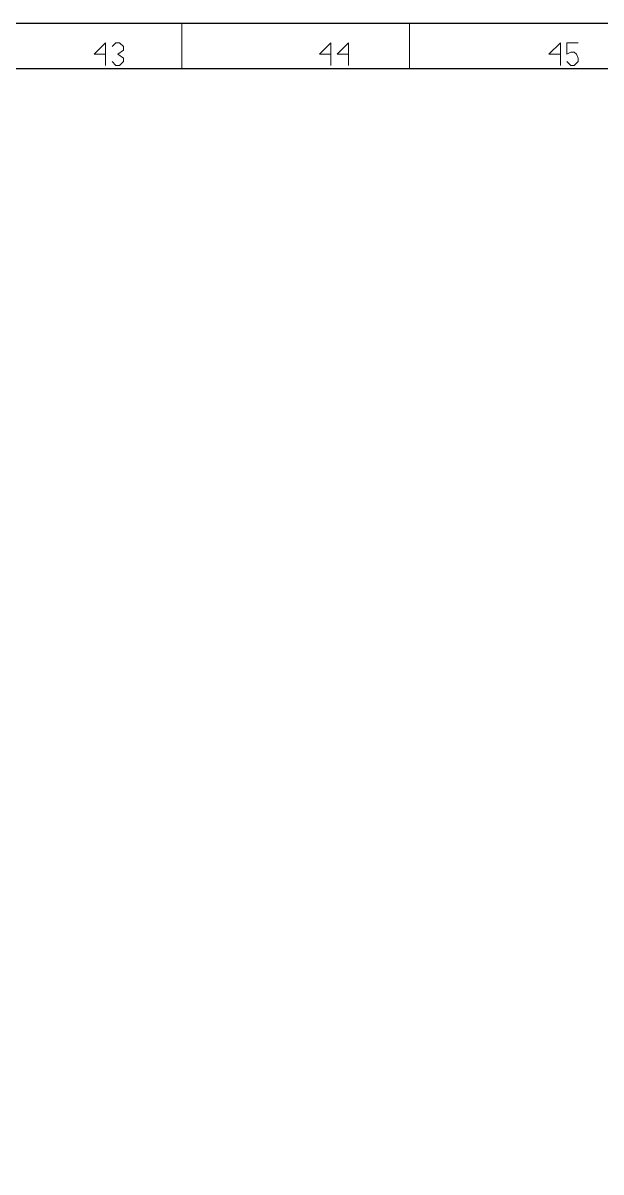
# Model space of a CAD drawing. Header units: millimetres. Extents: x 17 to 3784, y 12 to 1382.
# Drawn here: x 2147.3 to 2274.3, y 1129.1 to 1381.4 of the extents above; entities that cross this region are included whole.
import ezdxf

# ---------------------------------------------------------------- set-up
doc = ezdxf.new("R2010")
doc.units = ezdxf.units.MM

msp = doc.modelspace()

# ---------------------------------------------------------------- linework, layer by layer
for points in [[(18.14, 1381.34), (3479.85, 1381.34), (3479.85, 12.21), (18.14, 12.21)], [(43.28, 1371.36), (3469.6, 1371.36), (3469.6, 22.31), (43.28, 22.31)]]:
    msp.add_lwpolyline(points, close=True)
at = {"color": 7, "linetype": 'Continuous', "lineweight": 13}
for points in [[(2182.18, 1371.37), (2182.18, 1381.37)], [(2232.18, 1371.37), (2232.18, 1381.37)], [(2165.44, 1377.04), (2162.94, 1374.54)], [(2165.44, 1372.04), (2165.44, 1377.04)], [(2166.85, 1376.18), (2167.71, 1377.04)], [(2167.71, 1377.04), (2168.49, 1377.04)], [(2169.35, 1375.4), (2168.1, 1374.54)], [(2168.49, 1377.04), (2169.35, 1376.18)], [(2169.35, 1376.18), (2169.35, 1375.4)], [(2214.89, 1377.04), (2212.39, 1374.54)], [(2214.89, 1372.04), (2214.89, 1377.04)], [(2218.8, 1377.04), (2216.3, 1374.54)], [(2218.8, 1372.04), (2218.8, 1377.04)], [(2265.34, 1377.04), (2262.84, 1374.54)], [(2265.34, 1372.04), (2265.34, 1377.04)], [(2269.25, 1377.04), (2266.75, 1377.04)], [(2266.75, 1377.04), (2266.75, 1374.54)], [(2266.75, 1374.54), (2267.61, 1374.93)], [(2267.61, 1374.93), (2268.39, 1374.93)], [(2268.39, 1374.93), (2268.86, 1374.54)], [(2162.94, 1374.54), (2165.44, 1374.54)], [(2167.71, 1372.04), (2166.85, 1372.9)], [(2168.1, 1374.54), (2169.35, 1373.68)], [(2169.35, 1372.9), (2168.49, 1372.04)], [(2169.35, 1373.68), (2169.35, 1372.9)], [(2212.39, 1374.54), (2214.89, 1374.54)], [(2216.3, 1374.54), (2218.8, 1374.54)], [(2262.84, 1374.54), (2265.34, 1374.54)], [(2267.61, 1372.04), (2266.75, 1372.9)], [(2269.25, 1372.9), (2268.39, 1372.04)], [(2268.86, 1374.54), (2269.25, 1373.68)], [(2269.25, 1373.68), (2269.25, 1372.9)], [(2168.49, 1372.04), (2167.71, 1372.04)], [(2268.39, 1372.04), (2267.61, 1372.04)]]:
    msp.add_lwpolyline(points, dxfattribs=at)

doc.saveas('drawing.dxf')
